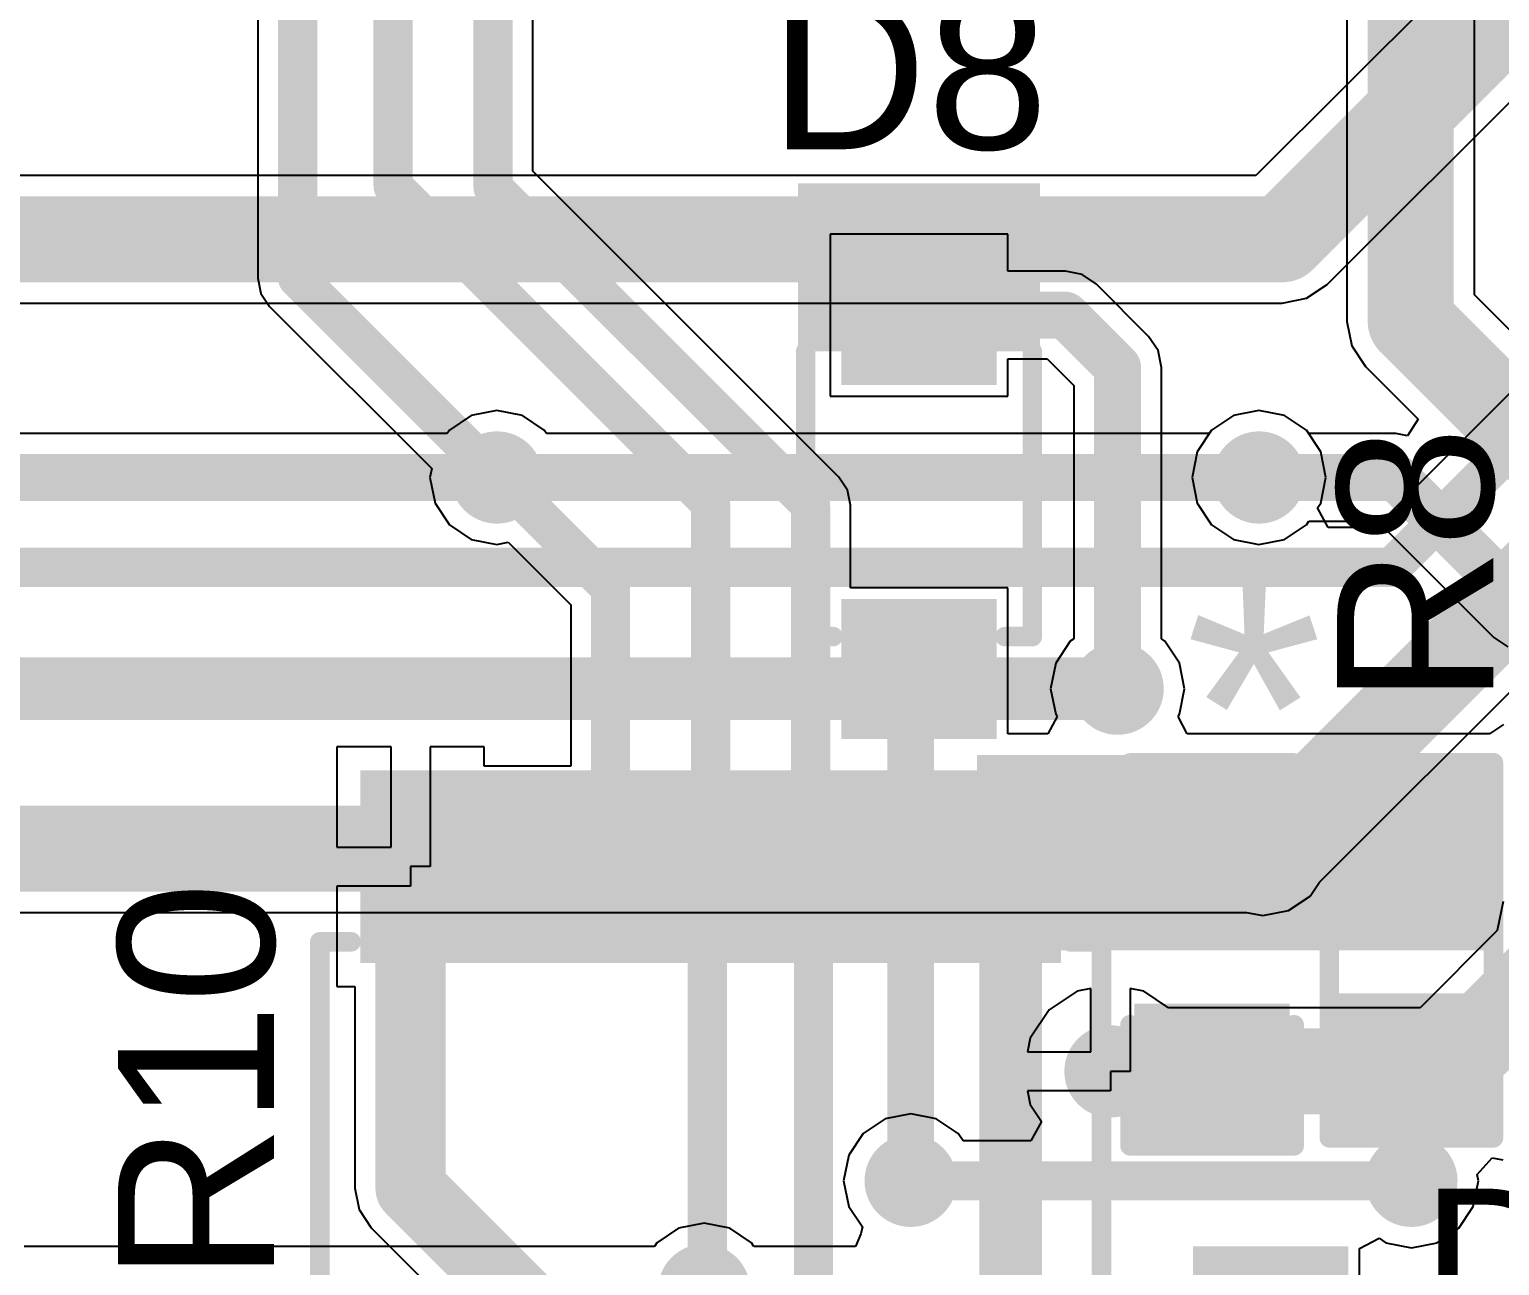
# Model space of a CAD drawing. Header units: millimetres. Extents: x -0.26 to 4.68, y -0.29 to 2.93.
# Drawn here: x 3.4824 to 3.8586, y 0.8203 to 1.1367 of the extents above; entities that cross this region are included whole.
import ezdxf

# ---------------------------------------------------------------- set-up
doc = ezdxf.new("R2010")
doc.units = ezdxf.units.MM
doc.header["$MEASUREMENT"] = 0
for name, color, linetype in [('BottomLayer', 5, 'Continuous'), ('BottomSolder', 6, 'Continuous'), ('TopLayer', 1, 'Continuous'), ('TopOverlay', 2, 'Continuous'), ('TopPaste', 8, 'Continuous'), ('TopSolder', 216, 'Continuous'), ('ViaHoleLayer', 16, 'Continuous')]:
    doc.layers.add(name, color=color, linetype=linetype)
doc.styles.add('Arial', font='arial.ttf', dxfattribs={"height": 0.2})

# ---------------------------------------------------------------- blocks, each defined once
blk = doc.blocks.new('14_TSSOP_33')
at = {"layer": 'TopLayer'}
for points in [[(-0.12992, 0.08563), (-0.08858, 0.08563), (-0.08858, 0.06791), (-0.12992, 0.06791)], [(0.08858, 0.08563), (0.12992, 0.08563), (0.12992, 0.06791), (0.08858, 0.06791)], [(-0.12992, 0.06004), (-0.08858, 0.06004), (-0.08858, 0.04232), (-0.12992, 0.04232)], [(0.08858, 0.06004), (0.12992, 0.06004), (0.12992, 0.04232), (0.08858, 0.04232)], [(-0.12992, 0.03445), (-0.08858, 0.03445), (-0.08858, 0.01673), (-0.12992, 0.01673)], [(0.08858, 0.03445), (0.12992, 0.03445), (0.12992, 0.01673), (0.08858, 0.01673)], [(-0.12992, 0.00886), (-0.08858, 0.00886), (-0.08858, -0.00886), (-0.12992, -0.00886)], [(0.08858, 0.00886), (0.12992, 0.00886), (0.12992, -0.00886), (0.08858, -0.00886)], [(-0.12992, -0.01673), (-0.08858, -0.01673), (-0.08858, -0.03445), (-0.12992, -0.03445)], [(0.08858, -0.01673), (0.12992, -0.01673), (0.12992, -0.03445), (0.08858, -0.03445)], [(-0.12992, -0.04232), (-0.08858, -0.04232), (-0.08858, -0.06004), (-0.12992, -0.06004)], [(0.08858, -0.04232), (0.12992, -0.04232), (0.12992, -0.06004), (0.08858, -0.06004)], [(-0.12992, -0.06791), (-0.08858, -0.06791), (-0.08858, -0.08563), (-0.12992, -0.08563)], [(0.08858, -0.06791), (0.12992, -0.06791), (0.12992, -0.08563), (0.08858, -0.08563)]]:
    blk.add_hatch(color=1, dxfattribs=at).paths.add_polyline_path(points)
at = {"layer": 'TopOverlay'}
blk.add_hatch(color=2, dxfattribs=at).paths.add_polyline_path([(-0.08402, 0.068), (-0.07302, 0.068), (-0.07302, 0.086), (-0.08402, 0.086)])
at = {"layer": 'TopPaste'}
for points in [[(-0.12992, 0.08563), (-0.08858, 0.08563), (-0.08858, 0.06791), (-0.12992, 0.06791)], [(0.08858, 0.08563), (0.12992, 0.08563), (0.12992, 0.06791), (0.08858, 0.06791)], [(-0.12992, 0.06004), (-0.08858, 0.06004), (-0.08858, 0.04232), (-0.12992, 0.04232)], [(0.08858, 0.06004), (0.12992, 0.06004), (0.12992, 0.04232), (0.08858, 0.04232)], [(-0.12992, 0.03445), (-0.08858, 0.03445), (-0.08858, 0.01673), (-0.12992, 0.01673)], [(0.08858, 0.03445), (0.12992, 0.03445), (0.12992, 0.01673), (0.08858, 0.01673)], [(-0.12992, 0.00886), (-0.08858, 0.00886), (-0.08858, -0.00886), (-0.12992, -0.00886)], [(0.08858, 0.00886), (0.12992, 0.00886), (0.12992, -0.00886), (0.08858, -0.00886)], [(-0.12992, -0.01673), (-0.08858, -0.01673), (-0.08858, -0.03445), (-0.12992, -0.03445)], [(0.08858, -0.01673), (0.12992, -0.01673), (0.12992, -0.03445), (0.08858, -0.03445)], [(-0.12992, -0.04232), (-0.08858, -0.04232), (-0.08858, -0.06004), (-0.12992, -0.06004)], [(0.08858, -0.04232), (0.12992, -0.04232), (0.12992, -0.06004), (0.08858, -0.06004)], [(-0.12992, -0.06791), (-0.08858, -0.06791), (-0.08858, -0.08563), (-0.12992, -0.08563)], [(0.08858, -0.06791), (0.12992, -0.06791), (0.12992, -0.08563), (0.08858, -0.08563)]]:
    blk.add_hatch(color=8, dxfattribs=at).paths.add_polyline_path(points)
at = {"layer": 'TopSolder'}
for points in [[(-0.13392, 0.08963), (-0.08458, 0.08963), (-0.08458, 0.06391), (-0.13392, 0.06391)], [(0.08458, 0.08963), (0.13392, 0.08963), (0.13392, 0.06391), (0.08458, 0.06391)], [(-0.13392, 0.06404), (-0.08458, 0.06404), (-0.08458, 0.03832), (-0.13392, 0.03832)], [(0.08458, 0.06404), (0.13392, 0.06404), (0.13392, 0.03832), (0.08458, 0.03832)], [(-0.13392, 0.03845), (-0.08458, 0.03845), (-0.08458, 0.01273), (-0.13392, 0.01273)], [(0.08458, 0.03845), (0.13392, 0.03845), (0.13392, 0.01273), (0.08458, 0.01273)], [(-0.13392, 0.01286), (-0.08458, 0.01286), (-0.08458, -0.01286), (-0.13392, -0.01286)], [(0.08458, 0.01286), (0.13392, 0.01286), (0.13392, -0.01286), (0.08458, -0.01286)], [(-0.13392, -0.01273), (-0.08458, -0.01273), (-0.08458, -0.03845), (-0.13392, -0.03845)], [(0.08458, -0.01273), (0.13392, -0.01273), (0.13392, -0.03845), (0.08458, -0.03845)], [(-0.13392, -0.03832), (-0.08458, -0.03832), (-0.08458, -0.06404), (-0.13392, -0.06404)], [(0.08458, -0.03832), (0.13392, -0.03832), (0.13392, -0.06404), (0.08458, -0.06404)], [(-0.13392, -0.06391), (-0.08458, -0.06391), (-0.08458, -0.08963), (-0.13392, -0.08963)], [(0.08458, -0.06391), (0.13392, -0.06391), (0.13392, -0.08963), (0.08458, -0.08963)]]:
    blk.add_hatch(color=216, dxfattribs=at).paths.add_polyline_path(points)
at = {"layer": 'TopOverlay'}
for points, const_width in [([(-0.09, 0.1), (-0.09, 0.092)], 0.005), ([(-0.09, 0.1), (0.09, 0.1)], 0.005), ([(0.09, 0.1), (0.09, 0.092)], 0.005), ([(-0.141, 0.082), (-0.141, 0.072)], 0.00787), ([(-0.141, 0.082), (-0.136, 0.077)], 0.00787), ([(-0.136, 0.077), (-0.141, 0.072)], 0.00787), ([(-0.09, -0.092), (-0.09, -0.1)], 0.005), ([(0.09, -0.092), (0.09, -0.1)], 0.005), ([(-0.09, -0.1), (0.09, -0.1)], 0.005)]:
    blk.add_lwpolyline(points, dxfattribs=dict(at, const_width=const_width))
for points, const_width in [([(-0.09125, 0.1, 1), (-0.08875, 0.1, 1)], 0.0025), ([(-0.09125, 0.1, 1), (-0.08875, 0.1, 1)], 0.0025), ([(0.08875, 0.1, 1), (0.09125, 0.1, 1)], 0.0025), ([(0.08875, 0.1, 1), (0.09125, 0.1, 1)], 0.0025), ([(-0.09125, 0.092, 1), (-0.08875, 0.092, 1)], 0.0025), ([(0.08875, 0.092, 1), (0.09125, 0.092, 1)], 0.0025), ([(-0.14297, 0.082, 1), (-0.13903, 0.082, 1)], 0.00394), ([(-0.14297, 0.082, 1), (-0.13903, 0.082, 1)], 0.00394), ([(-0.13797, 0.077, 1), (-0.13403, 0.077, 1)], 0.00394), ([(-0.13797, 0.077, 1), (-0.13403, 0.077, 1)], 0.00394), ([(-0.14297, 0.072, 1), (-0.13903, 0.072, 1)], 0.00394), ([(-0.14297, 0.072, 1), (-0.13903, 0.072, 1)], 0.00394), ([(-0.09125, -0.092, 1), (-0.08875, -0.092, 1)], 0.0025), ([(0.08875, -0.092, 1), (0.09125, -0.092, 1)], 0.0025), ([(-0.09125, -0.1, 1), (-0.08875, -0.1, 1)], 0.0025), ([(-0.09125, -0.1, 1), (-0.08875, -0.1, 1)], 0.0025), ([(0.08875, -0.1, 1), (0.09125, -0.1, 1)], 0.0025), ([(0.08875, -0.1, 1), (0.09125, -0.1, 1)], 0.0025)]:
    blk.add_lwpolyline(points, format="xyb", close=True, dxfattribs=dict(at, const_width=const_width))
blk = doc.blocks.new('R___0603_75')
at = {"layer": 'TopLayer'}
for points in [[(-0.015, 0.0175), (-0.015, -0.0175), (-0.045, -0.0175), (-0.045, 0.0175)], [(0.045, 0.0175), (0.045, -0.0175), (0.015, -0.0175), (0.015, 0.0175)]]:
    blk.add_hatch(color=1, dxfattribs=at).paths.add_polyline_path(points)
at = {"layer": 'TopPaste'}
for points in [[(-0.015, 0.0175), (-0.015, -0.0175), (-0.045, -0.0175), (-0.045, 0.0175)], [(0.045, 0.0175), (0.045, -0.0175), (0.015, -0.0175), (0.015, 0.0175)]]:
    blk.add_hatch(color=8, dxfattribs=at).paths.add_polyline_path(points)
at = {"layer": 'TopSolder'}
for points in [[(-0.011, 0.0215), (-0.011, -0.0215), (-0.049, -0.0215), (-0.049, 0.0215)], [(0.049, 0.0215), (0.049, -0.0215), (0.011, -0.0215), (0.011, 0.0215)]]:
    blk.add_hatch(color=216, dxfattribs=at).paths.add_polyline_path(points)
at = {"layer": 'TopOverlay', "const_width": 0.005}
for points in [[(-0.048, 0.021), (-0.048, -0.021)], [(-0.048, 0.021), (0.048, 0.021)], [(0.048, 0.021), (0.048, -0.021)], [(-0.048, -0.021), (0.048, -0.021)]]:
    blk.add_lwpolyline(points, dxfattribs=at)
at = {"layer": 'TopOverlay', "const_width": 0.0025}
for points in [[(-0.04925, 0.021, 1), (-0.04675, 0.021, 1)], [(-0.04925, 0.021, 1), (-0.04675, 0.021, 1)], [(0.04675, 0.021, 1), (0.04925, 0.021, 1)], [(0.04675, 0.021, 1), (0.04925, 0.021, 1)], [(-0.04925, -0.021, 1), (-0.04675, -0.021, 1)], [(-0.04925, -0.021, 1), (-0.04675, -0.021, 1)], [(0.04675, -0.021, 1), (0.04925, -0.021, 1)], [(0.04675, -0.021, 1), (0.04925, -0.021, 1)]]:
    blk.add_lwpolyline(points, format="xyb", close=True, dxfattribs=at)
blk = doc.blocks.new('SOD_323_141')
at = {"layer": 'TopLayer'}
for points in [[(-0.02953, -0.01772), (-0.06102, -0.01772), (-0.06102, 0.01772), (-0.02953, 0.01772)], [(0.06102, -0.01772), (0.02953, -0.01772), (0.02953, 0.01772), (0.06102, 0.01772)]]:
    blk.add_hatch(color=1, dxfattribs=at).paths.add_polyline_path(points)
at = {"layer": 'TopOverlay'}
for points in [[(-0.079, 0.019), (-0.036, 0.019), (-0.036, 0.031), (-0.079, 0.031)], [(-0.079, -0.02), (-0.062, -0.02), (-0.062, 0.02), (-0.079, 0.02)], [(-0.079, -0.031), (-0.036, -0.031), (-0.036, -0.019), (-0.079, -0.019)]]:
    blk.add_hatch(color=2, dxfattribs=at).paths.add_polyline_path(points)
at = {"layer": 'TopPaste'}
for points in [[(-0.02953, -0.01772), (-0.06102, -0.01772), (-0.06102, 0.01772), (-0.02953, 0.01772)], [(0.06102, -0.01772), (0.02953, -0.01772), (0.02953, 0.01772), (0.06102, 0.01772)]]:
    blk.add_hatch(color=8, dxfattribs=at).paths.add_polyline_path(points)
at = {"layer": 'TopSolder'}
for points in [[(-0.02736, -0.01988), (-0.06319, -0.01988), (-0.06319, 0.01988), (-0.02736, 0.01988)], [(0.06319, -0.01988), (0.02736, -0.01988), (0.02736, 0.01988), (0.06319, 0.01988)]]:
    blk.add_hatch(color=216, dxfattribs=at).paths.add_polyline_path(points)
at = {"layer": 'TopOverlay', "const_width": 0.005}
for points in [[(-0.036, 0.029), (0.037, 0.029)], [(0.037, 0.029), (0.037, 0.022)], [(0.037, -0.022), (0.037, -0.029)], [(-0.036, -0.029), (0.037, -0.029)]]:
    blk.add_lwpolyline(points, dxfattribs=at)
at = {"layer": 'TopOverlay', "const_width": 0.0025}
for points in [[(-0.03725, 0.029, 1), (-0.03475, 0.029, 1)], [(0.03575, 0.029, 1), (0.03825, 0.029, 1)], [(0.03575, 0.029, 1), (0.03825, 0.029, 1)], [(0.03575, 0.022, 1), (0.03825, 0.022, 1)], [(0.03575, -0.022, 1), (0.03825, -0.022, 1)], [(-0.03725, -0.029, 1), (-0.03475, -0.029, 1)], [(0.03575, -0.029, 1), (0.03825, -0.029, 1)], [(0.03575, -0.029, 1), (0.03825, -0.029, 1)]]:
    blk.add_lwpolyline(points, format="xyb", close=True, dxfattribs=at)
blk = doc.blocks.new('SOD_323_143')
at = {"layer": 'TopLayer'}
for points in [[(-0.02953, -0.01772), (-0.06102, -0.01772), (-0.06102, 0.01772), (-0.02953, 0.01772)], [(0.06102, -0.01772), (0.02953, -0.01772), (0.02953, 0.01772), (0.06102, 0.01772)]]:
    blk.add_hatch(color=1, dxfattribs=at).paths.add_polyline_path(points)
at = {"layer": 'TopOverlay'}
for points in [[(-0.079, 0.019), (-0.036, 0.019), (-0.036, 0.031), (-0.079, 0.031)], [(-0.079, -0.02), (-0.062, -0.02), (-0.062, 0.02), (-0.079, 0.02)], [(-0.079, -0.031), (-0.036, -0.031), (-0.036, -0.019), (-0.079, -0.019)]]:
    blk.add_hatch(color=2, dxfattribs=at).paths.add_polyline_path(points)
at = {"layer": 'TopPaste'}
for points in [[(-0.02953, -0.01772), (-0.06102, -0.01772), (-0.06102, 0.01772), (-0.02953, 0.01772)], [(0.06102, -0.01772), (0.02953, -0.01772), (0.02953, 0.01772), (0.06102, 0.01772)]]:
    blk.add_hatch(color=8, dxfattribs=at).paths.add_polyline_path(points)
at = {"layer": 'TopSolder'}
for points in [[(-0.02736, -0.01988), (-0.06319, -0.01988), (-0.06319, 0.01988), (-0.02736, 0.01988)], [(0.06319, -0.01988), (0.02736, -0.01988), (0.02736, 0.01988), (0.06319, 0.01988)]]:
    blk.add_hatch(color=216, dxfattribs=at).paths.add_polyline_path(points)
at = {"layer": 'TopOverlay', "const_width": 0.005}
for points in [[(0.037, 0.029), (-0.036, 0.029)], [(0.037, 0.022), (0.037, 0.029)], [(0.037, -0.029), (0.037, -0.022)], [(0.037, -0.029), (-0.036, -0.029)]]:
    blk.add_lwpolyline(points, dxfattribs=at)
at = {"layer": 'TopOverlay', "const_width": 0.0025}
for points in [[(-0.03725, 0.029, 1), (-0.03475, 0.029, 1)], [(0.03575, 0.029, 1), (0.03825, 0.029, 1)], [(0.03575, 0.029, 1), (0.03825, 0.029, 1)], [(0.03575, 0.022, 1), (0.03825, 0.022, 1)], [(0.03575, -0.022, 1), (0.03825, -0.022, 1)], [(-0.03725, -0.029, 1), (-0.03475, -0.029, 1)], [(0.03575, -0.029, 1), (0.03825, -0.029, 1)], [(0.03575, -0.029, 1), (0.03825, -0.029, 1)]]:
    blk.add_lwpolyline(points, format="xyb", close=True, dxfattribs=at)
blk = doc.blocks.new('C___0603_191')
at = {"layer": 'TopLayer'}
for points in [[(-0.015, 0.0175), (-0.015, -0.0175), (-0.045, -0.0175), (-0.045, 0.0175)], [(0.045, 0.0175), (0.045, -0.0175), (0.015, -0.0175), (0.015, 0.0175)]]:
    blk.add_hatch(color=1, dxfattribs=at).paths.add_polyline_path(points)
at = {"layer": 'TopPaste'}
for points in [[(-0.015, 0.0175), (-0.015, -0.0175), (-0.045, -0.0175), (-0.045, 0.0175)], [(0.045, 0.0175), (0.045, -0.0175), (0.015, -0.0175), (0.015, 0.0175)]]:
    blk.add_hatch(color=8, dxfattribs=at).paths.add_polyline_path(points)
at = {"layer": 'TopSolder'}
for points in [[(-0.01264, 0.01986), (-0.01264, -0.01986), (-0.04736, -0.01986), (-0.04736, 0.01986)], [(0.04736, 0.01986), (0.04736, -0.01986), (0.01264, -0.01986), (0.01264, 0.01986)]]:
    blk.add_hatch(color=216, dxfattribs=at).paths.add_polyline_path(points)
at = {"layer": 'TopOverlay', "const_width": 0.005}
for points in [[(-0.049, 0.021), (-0.049, -0.021)], [(-0.049, 0.021), (-0.018, 0.021)], [(0.018, 0.021), (0.049, 0.021)], [(0.049, 0.021), (0.049, -0.021)], [(-0.049, -0.021), (-0.018, -0.021)], [(0.018, -0.021), (0.049, -0.021)]]:
    blk.add_lwpolyline(points, dxfattribs=at)
at = {"layer": 'TopOverlay', "const_width": 0.0025}
for points in [[(-0.05025, 0.021, 1), (-0.04775, 0.021, 1)], [(-0.05025, 0.021, 1), (-0.04775, 0.021, 1)], [(-0.01925, 0.021, 1), (-0.01675, 0.021, 1)], [(0.01675, 0.021, 1), (0.01925, 0.021, 1)], [(0.04775, 0.021, 1), (0.05025, 0.021, 1)], [(0.04775, 0.021, 1), (0.05025, 0.021, 1)], [(-0.05025, -0.021, 1), (-0.04775, -0.021, 1)], [(-0.05025, -0.021, 1), (-0.04775, -0.021, 1)], [(-0.01925, -0.021, 1), (-0.01675, -0.021, 1)], [(0.01675, -0.021, 1), (0.01925, -0.021, 1)], [(0.04775, -0.021, 1), (0.05025, -0.021, 1)], [(0.04775, -0.021, 1), (0.05025, -0.021, 1)]]:
    blk.add_lwpolyline(points, format="xyb", close=True, dxfattribs=at)

msp = doc.modelspace()

# ---------------------------------------------------------------- hatches: boundary and pattern name
at = {"layer": 'BottomLayer'}
h = msp.add_hatch(color=5, dxfattribs=at)
edge = h.paths.add_edge_path()
edge.add_arc((3.602, 1.022), 0.01181, 0, 360)
h = msp.add_hatch(color=5, dxfattribs=at)
edge = h.paths.add_edge_path()
edge.add_arc((3.797, 1.022), 0.01181, 0, 360)
h = msp.add_hatch(color=5, dxfattribs=at)
edge = h.paths.add_edge_path()
edge.add_arc((3.76082, 0.96795), 0.01181, 0, 360)
h = msp.add_hatch(color=5, dxfattribs=at)
edge = h.paths.add_edge_path()
edge.add_arc((3.798, 0.927), 0.01181, 0, 360)
h = msp.add_hatch(color=5, dxfattribs=at)
edge = h.paths.add_edge_path()
edge.add_arc((3.759, 0.87), 0.01181, 0, 360)
h = msp.add_hatch(color=5, dxfattribs=at)
edge = h.paths.add_edge_path()
edge.add_arc((3.70787, 0.842), 0.01181, 0, 360)
h = msp.add_hatch(color=5, dxfattribs=at)
edge = h.paths.add_edge_path()
edge.add_arc((3.836, 0.842), 0.01181, 0, 360)
h = msp.add_hatch(color=5, dxfattribs=at)
edge = h.paths.add_edge_path()
edge.add_arc((3.655, 0.814), 0.01181, 0, 360)
at = {"layer": 'BottomSolder'}
h = msp.add_hatch(color=6, dxfattribs=at)
edge = h.paths.add_edge_path()
edge.add_arc((3.602, 1.022), 0.00591, 0, 360)
h = msp.add_hatch(color=6, dxfattribs=at)
edge = h.paths.add_edge_path()
edge.add_arc((3.797, 1.022), 0.00591, 0, 360)
h = msp.add_hatch(color=6, dxfattribs=at)
edge = h.paths.add_edge_path()
edge.add_arc((3.76082, 0.96795), 0.00591, 0, 360)
h = msp.add_hatch(color=6, dxfattribs=at)
edge = h.paths.add_edge_path()
edge.add_arc((3.798, 0.927), 0.00591, 0, 360)
h = msp.add_hatch(color=6, dxfattribs=at)
edge = h.paths.add_edge_path()
edge.add_arc((3.759, 0.87), 0.00591, 0, 360)
h = msp.add_hatch(color=6, dxfattribs=at)
edge = h.paths.add_edge_path()
edge.add_arc((3.70787, 0.842), 0.00591, 0, 360)
h = msp.add_hatch(color=6, dxfattribs=at)
edge = h.paths.add_edge_path()
edge.add_arc((3.836, 0.842), 0.00591, 0, 360)
at = {"layer": 'TopLayer'}
h = msp.add_hatch(color=1, dxfattribs=at)
edge = h.paths.add_edge_path()
edge.add_arc((3.602, 1.022), 0.01181, 0, 360)
h = msp.add_hatch(color=1, dxfattribs=at)
edge = h.paths.add_edge_path()
edge.add_arc((3.797, 1.022), 0.01181, 0, 360)
h = msp.add_hatch(color=1, dxfattribs=at)
edge = h.paths.add_edge_path()
edge.add_arc((3.76082, 0.96795), 0.01181, 0, 360)
msp.add_hatch(color=1, dxfattribs=at).paths.add_polyline_path([(3.72482, 0.901), (3.856, 0.901), (3.856, 0.951), (3.72482, 0.951)])
h = msp.add_hatch(color=1, dxfattribs=at)
edge = h.paths.add_edge_path()
edge.add_arc((3.798, 0.927), 0.01181, 0, 360)
h = msp.add_hatch(color=1, dxfattribs=at)
edge = h.paths.add_edge_path()
edge.add_arc((3.759, 0.87), 0.01181, 0, 360)
h = msp.add_hatch(color=1, dxfattribs=at)
edge = h.paths.add_edge_path()
edge.add_arc((3.70787, 0.842), 0.01181, 0, 360)
h = msp.add_hatch(color=1, dxfattribs=at)
edge = h.paths.add_edge_path()
edge.add_arc((3.836, 0.842), 0.01181, 0, 360)
h = msp.add_hatch(color=1, dxfattribs=at)
edge = h.paths.add_edge_path()
edge.add_arc((3.655, 0.814), 0.01181, 0, 360)
at = {"layer": 'TopSolder'}
h = msp.add_hatch(color=216, dxfattribs=at)
edge = h.paths.add_edge_path()
edge.add_arc((3.602, 1.022), 0.00591, 0, 360)
h = msp.add_hatch(color=216, dxfattribs=at)
edge = h.paths.add_edge_path()
edge.add_arc((3.797, 1.022), 0.00591, 0, 360)
h = msp.add_hatch(color=216, dxfattribs=at)
edge = h.paths.add_edge_path()
edge.add_arc((3.76082, 0.96795), 0.00591, 0, 360)
h = msp.add_hatch(color=216, dxfattribs=at)
edge = h.paths.add_edge_path()
edge.add_arc((3.798, 0.927), 0.00591, 0, 360)
h = msp.add_hatch(color=216, dxfattribs=at)
edge = h.paths.add_edge_path()
edge.add_arc((3.759, 0.87), 0.00591, 0, 360)
h = msp.add_hatch(color=216, dxfattribs=at)
edge = h.paths.add_edge_path()
edge.add_arc((3.70787, 0.842), 0.00591, 0, 360)
h = msp.add_hatch(color=216, dxfattribs=at)
edge = h.paths.add_edge_path()
edge.add_arc((3.836, 0.842), 0.00591, 0, 360)
at = {"layer": 'ViaHoleLayer'}
h = msp.add_hatch(color=16, dxfattribs=at)
edge = h.paths.add_edge_path()
edge.add_arc((3.602, 1.022), 0.00591, 0, 360)
h = msp.add_hatch(color=16, dxfattribs=at)
edge = h.paths.add_edge_path()
edge.add_arc((3.797, 1.022), 0.00591, 0, 360)
h = msp.add_hatch(color=16, dxfattribs=at)
edge = h.paths.add_edge_path()
edge.add_arc((3.76082, 0.96795), 0.00591, 0, 360)
h = msp.add_hatch(color=16, dxfattribs=at)
edge = h.paths.add_edge_path()
edge.add_arc((3.798, 0.927), 0.00591, 0, 360)
h = msp.add_hatch(color=16, dxfattribs=at)
edge = h.paths.add_edge_path()
edge.add_arc((3.759, 0.87), 0.00591, 0, 360)
h = msp.add_hatch(color=16, dxfattribs=at)
edge = h.paths.add_edge_path()
edge.add_arc((3.70787, 0.842), 0.00591, 0, 360)
h = msp.add_hatch(color=16, dxfattribs=at)
edge = h.paths.add_edge_path()
edge.add_arc((3.836, 0.842), 0.00591, 0, 360)

# ---------------------------------------------------------------- linework, layer by layer
at = {"layer": 'BottomLayer'}
for p, q in [((4.24226, 1.42468), (3.82678, 1.0092)), ((3.85953, 1.1626), (3.79619, 1.09926)), ((3.81448, 1.07141), (3.8826, 1.13953)), ((3.79619, 1.09926), (3.38098, 1.09926)), ((3.81247, 0.9184), (3.99471, 1.10064)), ((3.80919, 1.06788), (3.81448, 1.07141)), ((3.38098, 1.06664), (3.80295, 1.06664)), ((3.80295, 1.06664), (3.80919, 1.06788)), ((3.602, 1.03914), (3.59544, 1.03784)), ((3.60856, 1.03784), (3.602, 1.03914)), ((3.797, 1.03914), (3.79044, 1.03784)), ((3.80356, 1.03784), (3.797, 1.03914)), ((3.59544, 1.03784), (3.58988, 1.03412)), ((3.61412, 1.03412), (3.60856, 1.03784)), ((3.79044, 1.03784), (3.78488, 1.03412)), ((3.80912, 1.03412), (3.80356, 1.03784)), ((3.58928, 1.03322), (3.405, 1.03322)), ((3.58988, 1.03412), (3.58928, 1.03322)), ((3.61472, 1.03322), (3.61412, 1.03412)), ((3.78428, 1.03322), (3.61472, 1.03322)), ((3.78488, 1.03412), (3.78428, 1.03322)), ((3.81284, 1.02856), (3.80912, 1.03412)), ((3.81414, 1.022), (3.81284, 1.02856)), ((3.81284, 1.01544), (3.81414, 1.022)), ((3.812, 1.0142), (3.81284, 1.01544)), ((3.81468, 1.0092), (3.812, 1.0142)), ((3.82678, 1.0092), (3.81468, 1.0092)), ((3.81012, 0.91488), (3.81247, 0.9184)), ((3.80456, 0.91116), (3.81012, 0.91488)), ((3.42416, 0.91069), (3.79384, 0.91069)), ((3.79384, 0.91069), (3.798, 0.90986)), ((3.798, 0.90986), (3.80456, 0.91116)), ((3.85945, 0.91351), (3.85797, 0.90604)), ((3.85797, 0.90604), (3.83824, 0.88631)), ((3.75049, 0.89055), (3.74328, 0.88572)), ((3.754, 0.89124), (3.75049, 0.89055)), ((3.754, 0.875), (3.754, 0.89124)), ((3.76751, 0.89055), (3.764, 0.89124)), ((3.764, 0.89124), (3.764, 0.87)), ((3.77384, 0.88631), (3.76751, 0.89055)), ((3.74328, 0.88572), (3.73845, 0.87851)), ((3.83824, 0.88631), (3.77384, 0.88631)), ((3.73845, 0.87851), (3.73776, 0.875)), ((3.73776, 0.875), (3.754, 0.875)), ((3.764, 0.87), (3.759, 0.87)), ((3.759, 0.87), (3.759, 0.865)), ((3.759, 0.865), (3.73776, 0.865)), ((3.73776, 0.865), (3.73845, 0.86149)), ((3.70131, 0.85784), (3.69575, 0.85412)), ((3.70787, 0.85914), (3.70131, 0.85784)), ((3.71442, 0.85784), (3.70787, 0.85914)), ((3.71999, 0.85412), (3.71442, 0.85784)), ((3.73845, 0.86149), (3.74132, 0.8572)), ((3.69575, 0.85412), (3.69203, 0.84856)), ((3.72127, 0.8522), (3.71999, 0.85412)), ((3.74132, 0.8572), (3.73865, 0.8522)), ((3.73865, 0.8522), (3.72127, 0.8522)), ((3.69203, 0.84856), (3.69072, 0.842)), ((3.69072, 0.842), (3.69203, 0.83544)), ((3.69203, 0.83544), (3.69552, 0.83022)), ((3.64844, 0.82984), (3.64288, 0.82612)), ((3.655, 0.83114), (3.64844, 0.82984)), ((3.66156, 0.82984), (3.655, 0.83114)), ((3.66712, 0.82612), (3.66156, 0.82984)), ((3.69513, 0.82846), (3.69373, 0.82522)), ((3.69552, 0.83022), (3.69513, 0.82846)), ((3.64228, 0.82522), (3.481, 0.82522)), ((3.64288, 0.82612), (3.64228, 0.82522)), ((3.66772, 0.82522), (3.66712, 0.82612)), ((3.69373, 0.82522), (3.66772, 0.82522))]:
    msp.add_line(p, q, dxfattribs=at)
for points, const_width in [([(3.831, 0.999), (4.56582, 1.73382)], 0.01), ([(3.80295, 1.08295), (3.874, 1.154)], 0.022), ([(3.798, 0.927), (3.98795, 1.11695)], 0.022), ([(3.37682, 1.08295), (3.80295, 1.08295)], 0.022), ([(3.405, 1.022), (3.602, 1.022)], 0.012), ([(3.602, 1.022), (3.797, 1.022)], 0.012), ([(3.418, 0.999), (3.831, 0.999)], 0.01), ([(3.41795, 0.96795), (3.76082, 0.96795)], 0.016), ([(3.42, 0.927), (3.79756, 0.927)], 0.022), ([(3.845, 0.87), (3.88, 0.905)], 0.022), ([(3.759, 0.87), (3.845, 0.87)], 0.022), ([(3.70787, 0.842), (3.836, 0.842)], 0.01)]:
    msp.add_lwpolyline(points, dxfattribs=dict(at, const_width=const_width))
for points, const_width in [([(3.79745, 1.08295, 1), (3.80845, 1.08295, 1)], 0.011), ([(3.79745, 1.08295, 1), (3.80845, 1.08295, 1)], 0.011), ([(3.599, 1.022, 1), (3.605, 1.022, 1)], 0.006), ([(3.599, 1.022, 1), (3.605, 1.022, 1)], 0.006), ([(3.794, 1.022, 1), (3.8, 1.022, 1)], 0.006), ([(3.8285, 0.999, 1), (3.8335, 0.999, 1)], 0.005), ([(3.8285, 0.999, 1), (3.8335, 0.999, 1)], 0.005), ([(3.75682, 0.96795, 1), (3.76482, 0.96795, 1)], 0.008), ([(3.79206, 0.927, 1), (3.80306, 0.927, 1)], 0.011), ([(3.7925, 0.927, 1), (3.8035, 0.927, 1)], 0.011), ([(3.7535, 0.87, 1), (3.7645, 0.87, 1)], 0.011), ([(3.8395, 0.87, 1), (3.8505, 0.87, 1)], 0.011), ([(3.8395, 0.87, 1), (3.8505, 0.87, 1)], 0.011), ([(3.70537, 0.842, 1), (3.71037, 0.842, 1)], 0.005), ([(3.8335, 0.842, 1), (3.8385, 0.842, 1)], 0.005)]:
    msp.add_lwpolyline(points, format="xyb", close=True, dxfattribs=dict(at, const_width=const_width))
at = {"layer": 'TopLayer'}
for p, q in [((3.5408, 1.44766), (3.5408, 1.073)), ((3.6112, 1.10037), (3.6112, 1.22382)), ((3.81951, 1.19471), (3.81951, 1.06195)), ((3.85214, 1.06871), (3.85214, 1.15212)), ((3.68948, 1.02209), (3.6112, 1.10037)), ((3.73272, 1.0843), (3.68728, 1.0843)), ((3.68728, 1.0843), (3.68728, 1.0428)), ((3.73272, 1.07477), (3.73272, 1.0843)), ((3.5408, 1.073), (3.54158, 1.0691)), ((3.74745, 1.07477), (3.73272, 1.07477)), ((3.75174, 1.07391), (3.74745, 1.07477)), ((3.74745, 1.07477), (3.74745, 1.07477)), ((3.75538, 1.07148), (3.75174, 1.07391)), ((3.54158, 1.0691), (3.54379, 1.06579)), ((3.76875, 1.05811), (3.75538, 1.07148)), ((3.87723, 1.04361), (3.85214, 1.06871)), ((3.54379, 1.06579), (3.58531, 1.02427)), ((3.81951, 1.06195), (3.82075, 1.05571)), ((3.77118, 1.05447), (3.76875, 1.05811)), ((3.76875, 1.05811), (3.76875, 1.05811)), ((3.77204, 1.05018), (3.77118, 1.05447)), ((3.82075, 1.05571), (3.82429, 1.05041)), ((3.73272, 1.0428), (3.73272, 1.05234)), ((3.73272, 1.05234), (3.7428, 1.05234)), ((3.7428, 1.05234), (3.74961, 1.04553)), ((3.77204, 0.98067), (3.77204, 1.05018)), ((3.77204, 1.05018), (3.77204, 1.05018)), ((3.82429, 1.05041), (3.83777, 1.03693)), ((3.68728, 1.0428), (3.73272, 1.0428)), ((3.74961, 1.04553), (3.74961, 0.98067)), ((3.797, 1.03914), (3.79044, 1.03784)), ((3.80356, 1.03784), (3.797, 1.03914)), ((3.79044, 1.03784), (3.78488, 1.03412)), ((3.80912, 1.03412), (3.80356, 1.03784)), ((3.83777, 1.03693), (3.83501, 1.03262)), ((3.78488, 1.03412), (3.78116, 1.02856)), ((3.80972, 1.03322), (3.80912, 1.03412)), ((3.832, 1.03322), (3.80972, 1.03322)), ((3.83501, 1.03262), (3.832, 1.03322)), ((3.832, 1.03322), (3.832, 1.03322)), ((3.78116, 1.02856), (3.77986, 1.022)), ((3.58531, 1.02427), (3.58486, 1.022)), ((3.58486, 1.022), (3.58616, 1.01544)), ((3.69169, 1.01878), (3.68948, 1.02209)), ((3.77986, 1.022), (3.78116, 1.01544)), ((3.69247, 1.01488), (3.69169, 1.01878)), ((3.58616, 1.01544), (3.58988, 1.00988)), ((3.69247, 0.99375), (3.69247, 1.01488)), ((3.78116, 1.01544), (3.78488, 1.00988)), ((3.58988, 1.00988), (3.59544, 1.00616)), ((3.78488, 1.00988), (3.79044, 1.00616)), ((3.80356, 1.00616), (3.80912, 1.00988)), ((3.80912, 1.00988), (3.80972, 1.01078)), ((3.80972, 1.01078), (3.82735, 1.01078)), ((3.82735, 1.01078), (3.85707, 0.98107)), ((3.59544, 1.00616), (3.602, 1.00486)), ((3.602, 1.00486), (3.60491, 1.00544)), ((3.60491, 1.00544), (3.6209, 0.98945)), ((3.79044, 1.00616), (3.797, 1.00486)), ((3.797, 1.00486), (3.80356, 1.00616)), ((3.73272, 0.99375), (3.69247, 0.99375)), ((3.73272, 0.95641), (3.73272, 0.99375)), ((3.6209, 0.98945), (3.6209, 0.94808)), ((3.7487, 0.98007), (3.74499, 0.97451)), ((3.74961, 0.98067), (3.7487, 0.98007)), ((3.77294, 0.98007), (3.77204, 0.98067)), ((3.77666, 0.97451), (3.77294, 0.98007)), ((3.85707, 0.98107), (3.85707, 0.98107)), ((3.85707, 0.98107), (3.86071, 0.97864)), ((3.74499, 0.97451), (3.74368, 0.96795)), ((3.77796, 0.96795), (3.77666, 0.97451)), ((3.74368, 0.96795), (3.74499, 0.96139)), ((3.77666, 0.96139), (3.77796, 0.96795)), ((3.74537, 0.96082), (3.74301, 0.95641)), ((3.74499, 0.96139), (3.74537, 0.96082)), ((3.77628, 0.96082), (3.77666, 0.96139)), ((3.77864, 0.95641), (3.77628, 0.96082)), ((3.74301, 0.95641), (3.73272, 0.95641)), ((3.856, 0.95641), (3.77864, 0.95641)), ((3.85959, 0.95881), (3.856, 0.95641)), ((3.57491, 0.95308), (3.56105, 0.95308)), ((3.56105, 0.95308), (3.56105, 0.92741)), ((3.57491, 0.92741), (3.57491, 0.95308)), ((3.59877, 0.95308), (3.58491, 0.95308)), ((3.58491, 0.95308), (3.58491, 0.92241)), ((3.59877, 0.94808), (3.59877, 0.95308)), ((3.6209, 0.94808), (3.59877, 0.94808)), ((3.56105, 0.92741), (3.57491, 0.92741)), ((3.58491, 0.92241), (3.57991, 0.92241)), ((3.57991, 0.92241), (3.57991, 0.91741)), ((3.57991, 0.91741), (3.56105, 0.91741)), ((3.56105, 0.91741), (3.56105, 0.89174)), ((3.56105, 0.89174), (3.56564, 0.89174)), ((3.56564, 0.89174), (3.56564, 0.84009)), ((3.85281, 0.84365), (3.85663, 0.84791)), ((3.85663, 0.84791), (3.85936, 0.8474)), ((3.85314, 0.842), (3.85281, 0.84365)), ((3.56564, 0.84009), (3.56564, 0.84009)), ((3.56564, 0.84009), (3.56672, 0.83463)), ((3.85184, 0.83544), (3.85314, 0.842)), ((3.84812, 0.82988), (3.85184, 0.83544)), ((3.56672, 0.83463), (3.56982, 0.82999)), ((3.56982, 0.82999), (3.62873, 0.77109)), ((3.84256, 0.82616), (3.84812, 0.82988)), ((3.82272, 0.82464), (3.82772, 0.82732)), ((3.82272, 0.78653), (3.82272, 0.82464)), ((3.82772, 0.82732), (3.82944, 0.82616)), ((3.82944, 0.82616), (3.836, 0.82486)), ((3.836, 0.82486), (3.84256, 0.82616))]:
    msp.add_line(p, q, dxfattribs=at)
for points, const_width in [([(3.551, 1.073), (3.551, 1.61377)], 0.01), ([(3.57541, 1.09659), (3.57541, 1.61636)], 0.01), ([(3.601, 1.09615), (3.601, 1.61577)], 0.01), ([(3.83582, 1.06195), (3.83582, 1.21395)], 0.022), ([(3.57541, 1.09659), (3.65668, 1.01532)], 0.01), ([(3.601, 1.09615), (3.68227, 1.01488)], 0.01), ([(3.551, 1.073), (3.602, 1.022)], 0.01), ([(3.83582, 1.06195), (3.87048, 1.0273)], 0.022), ([(3.71, 1.06355), (3.74745, 1.06355)], 0.012), ([(3.74745, 1.06355), (3.76082, 1.05018)], 0.012), ([(3.76082, 0.96795), (3.76082, 1.05018)], 0.012), ([(3.797, 1.022), (3.832, 1.022)], 0.012), ([(3.832, 1.022), (3.865, 0.989)], 0.012), ([(3.602, 1.022), (3.60277, 1.022)], 0.01), ([(3.60277, 1.022), (3.63109, 0.99368)], 0.01), ([(3.65668, 0.92241), (3.65668, 1.01532)], 0.01), ([(3.68227, 0.92241), (3.68227, 1.01488)], 0.01), ([(3.63109, 0.92241), (3.63109, 0.99368)], 0.01), ([(3.70787, 0.92241), (3.70787, 0.973)], 0.012), ([(3.73346, 0.92241), (3.73346, 0.94164)], 0.016), ([(3.73346, 0.80046), (3.73346, 0.92241)], 0.016), ([(3.63109, 0.90941), (3.63109, 0.92241)], 0.01), ([(3.65584, 0.92157), (3.65668, 0.92241)], 0.01), ([(3.65584, 0.81484), (3.65584, 0.92157)], 0.01), ([(3.68227, 0.92241), (3.683, 0.92168)], 0.01), ([(3.683, 0.789), (3.683, 0.92168)], 0.01), ([(3.70787, 0.842), (3.70787, 0.92241)], 0.012), ([(3.57991, 0.84009), (3.57991, 0.90941)], 0.018), ([(3.75931, 0.86969), (3.78626, 0.86969)], 0.022), ([(3.78426, 0.87069), (3.785, 0.86995)], 0.022), ([(3.836, 0.842), (3.836, 0.871)], 0.01), ([(3.57991, 0.84009), (3.643, 0.777)], 0.018)]:
    msp.add_lwpolyline(points, dxfattribs=dict(at, const_width=const_width))
for points, const_width in [([(3.57291, 1.09659, 1), (3.57791, 1.09659, 1)], 0.005), ([(3.57291, 1.09659, 1), (3.57791, 1.09659, 1)], 0.005), ([(3.5985, 1.09615, 1), (3.6035, 1.09615, 1)], 0.005), ([(3.5985, 1.09615, 1), (3.6035, 1.09615, 1)], 0.005), ([(3.5485, 1.073, 1), (3.5535, 1.073, 1)], 0.005), ([(3.5485, 1.073, 1), (3.5535, 1.073, 1)], 0.005), ([(3.83032, 1.06195, 1), (3.84132, 1.06195, 1)], 0.011), ([(3.83032, 1.06195, 1), (3.84132, 1.06195, 1)], 0.011), ([(3.707, 1.06355, 1), (3.713, 1.06355, 1)], 0.006), ([(3.74445, 1.06355, 1), (3.75045, 1.06355, 1)], 0.006), ([(3.74445, 1.06355, 1), (3.75045, 1.06355, 1)], 0.006), ([(3.75782, 1.05018, 1), (3.76382, 1.05018, 1)], 0.006), ([(3.75782, 1.05018, 1), (3.76382, 1.05018, 1)], 0.006), ([(3.794, 1.022, 1), (3.8, 1.022, 1)], 0.006), ([(3.829, 1.022, 1), (3.835, 1.022, 1)], 0.006), ([(3.829, 1.022, 1), (3.835, 1.022, 1)], 0.006), ([(3.5995, 1.022, 1), (3.6045, 1.022, 1)], 0.005), ([(3.5995, 1.022, 1), (3.6045, 1.022, 1)], 0.005), ([(3.60027, 1.022, 1), (3.60527, 1.022, 1)], 0.005), ([(3.60027, 1.022, 1), (3.60527, 1.022, 1)], 0.005), ([(3.65418, 1.01532, 1), (3.65918, 1.01532, 1)], 0.005), ([(3.65418, 1.01532, 1), (3.65918, 1.01532, 1)], 0.005), ([(3.67977, 1.01488, 1), (3.68477, 1.01488, 1)], 0.005), ([(3.67977, 1.01488, 1), (3.68477, 1.01488, 1)], 0.005), ([(3.62859, 0.99368, 1), (3.63359, 0.99368, 1)], 0.005), ([(3.62859, 0.99368, 1), (3.63359, 0.99368, 1)], 0.005), ([(3.70487, 0.973, 1), (3.71087, 0.973, 1)], 0.006), ([(3.75782, 0.96795, 1), (3.76382, 0.96795, 1)], 0.006), ([(3.72946, 0.94164, 1), (3.73746, 0.94164, 1)], 0.008), ([(3.72946, 0.92241, 1), (3.73746, 0.92241, 1)], 0.008), ([(3.72946, 0.92241, 1), (3.73746, 0.92241, 1)], 0.008), ([(3.62859, 0.92241, 1), (3.63359, 0.92241, 1)], 0.005), ([(3.62859, 0.92241, 1), (3.63359, 0.92241, 1)], 0.005), ([(3.65334, 0.92157, 1), (3.65834, 0.92157, 1)], 0.005), ([(3.65334, 0.92157, 1), (3.65834, 0.92157, 1)], 0.005), ([(3.65418, 0.92241, 1), (3.65918, 0.92241, 1)], 0.005), ([(3.65418, 0.92241, 1), (3.65918, 0.92241, 1)], 0.005), ([(3.67977, 0.92241, 1), (3.68477, 0.92241, 1)], 0.005), ([(3.67977, 0.92241, 1), (3.68477, 0.92241, 1)], 0.005), ([(3.6805, 0.92168, 1), (3.6855, 0.92168, 1)], 0.005), ([(3.6805, 0.92168, 1), (3.6855, 0.92168, 1)], 0.005), ([(3.70487, 0.92241, 1), (3.71087, 0.92241, 1)], 0.006), ([(3.70487, 0.92241, 1), (3.71087, 0.92241, 1)], 0.006), ([(3.57541, 0.90941, 1), (3.58441, 0.90941, 1)], 0.009), ([(3.62859, 0.90941, 1), (3.63359, 0.90941, 1)], 0.005), ([(3.75381, 0.86969, 1), (3.76481, 0.86969, 1)], 0.011), ([(3.77876, 0.87069, 1), (3.78976, 0.87069, 1)], 0.011), ([(3.7795, 0.86995, 1), (3.7905, 0.86995, 1)], 0.011), ([(3.78076, 0.86969, 1), (3.79176, 0.86969, 1)], 0.011), ([(3.8335, 0.871, 1), (3.8385, 0.871, 1)], 0.005), ([(3.57541, 0.84009, 1), (3.58441, 0.84009, 1)], 0.009), ([(3.57541, 0.84009, 1), (3.58441, 0.84009, 1)], 0.009), ([(3.70487, 0.842, 1), (3.71087, 0.842, 1)], 0.006), ([(3.8335, 0.842, 1), (3.8385, 0.842, 1)], 0.005)]:
    msp.add_lwpolyline(points, format="xyb", close=True, dxfattribs=dict(at, const_width=const_width))

# ---------------------------------------------------------------- block references
for name, p, rotation in [('SOD_323_143', (3.71, 1.01828), 270), ('C___0603_191', (3.785, 0.89995), 90), ('R___0603_75', (3.836, 0.901), 90), ('14_TSSOP_33', (3.65668, 0.81316), 90), ('SOD_323_141', (3.8, 0.762), 90)]:
    msp.add_blockref(name, p, dxfattribs=dict(rotation=rotation))

# ---------------------------------------------------------------- texts
at = {"layer": 'TopOverlay', "style": 'Arial'}
for s, rotation, p in [('D8', 360, (3.67168, 1.10601)), ('R8', 90, (3.85699, 0.96368)), ('R10', 90, (3.54499, 0.81602))]:
    msp.add_text(s, height=0.04, rotation=rotation, dxfattribs=at).set_placement(p)
for s, height, p in [('*', 0.065, (3.778, 0.93056)), ('D10', 0.038, (3.83852, 0.80201))]:
    msp.add_text(s, height=height, dxfattribs=at).set_placement(p)

doc.saveas('drawing.dxf')
